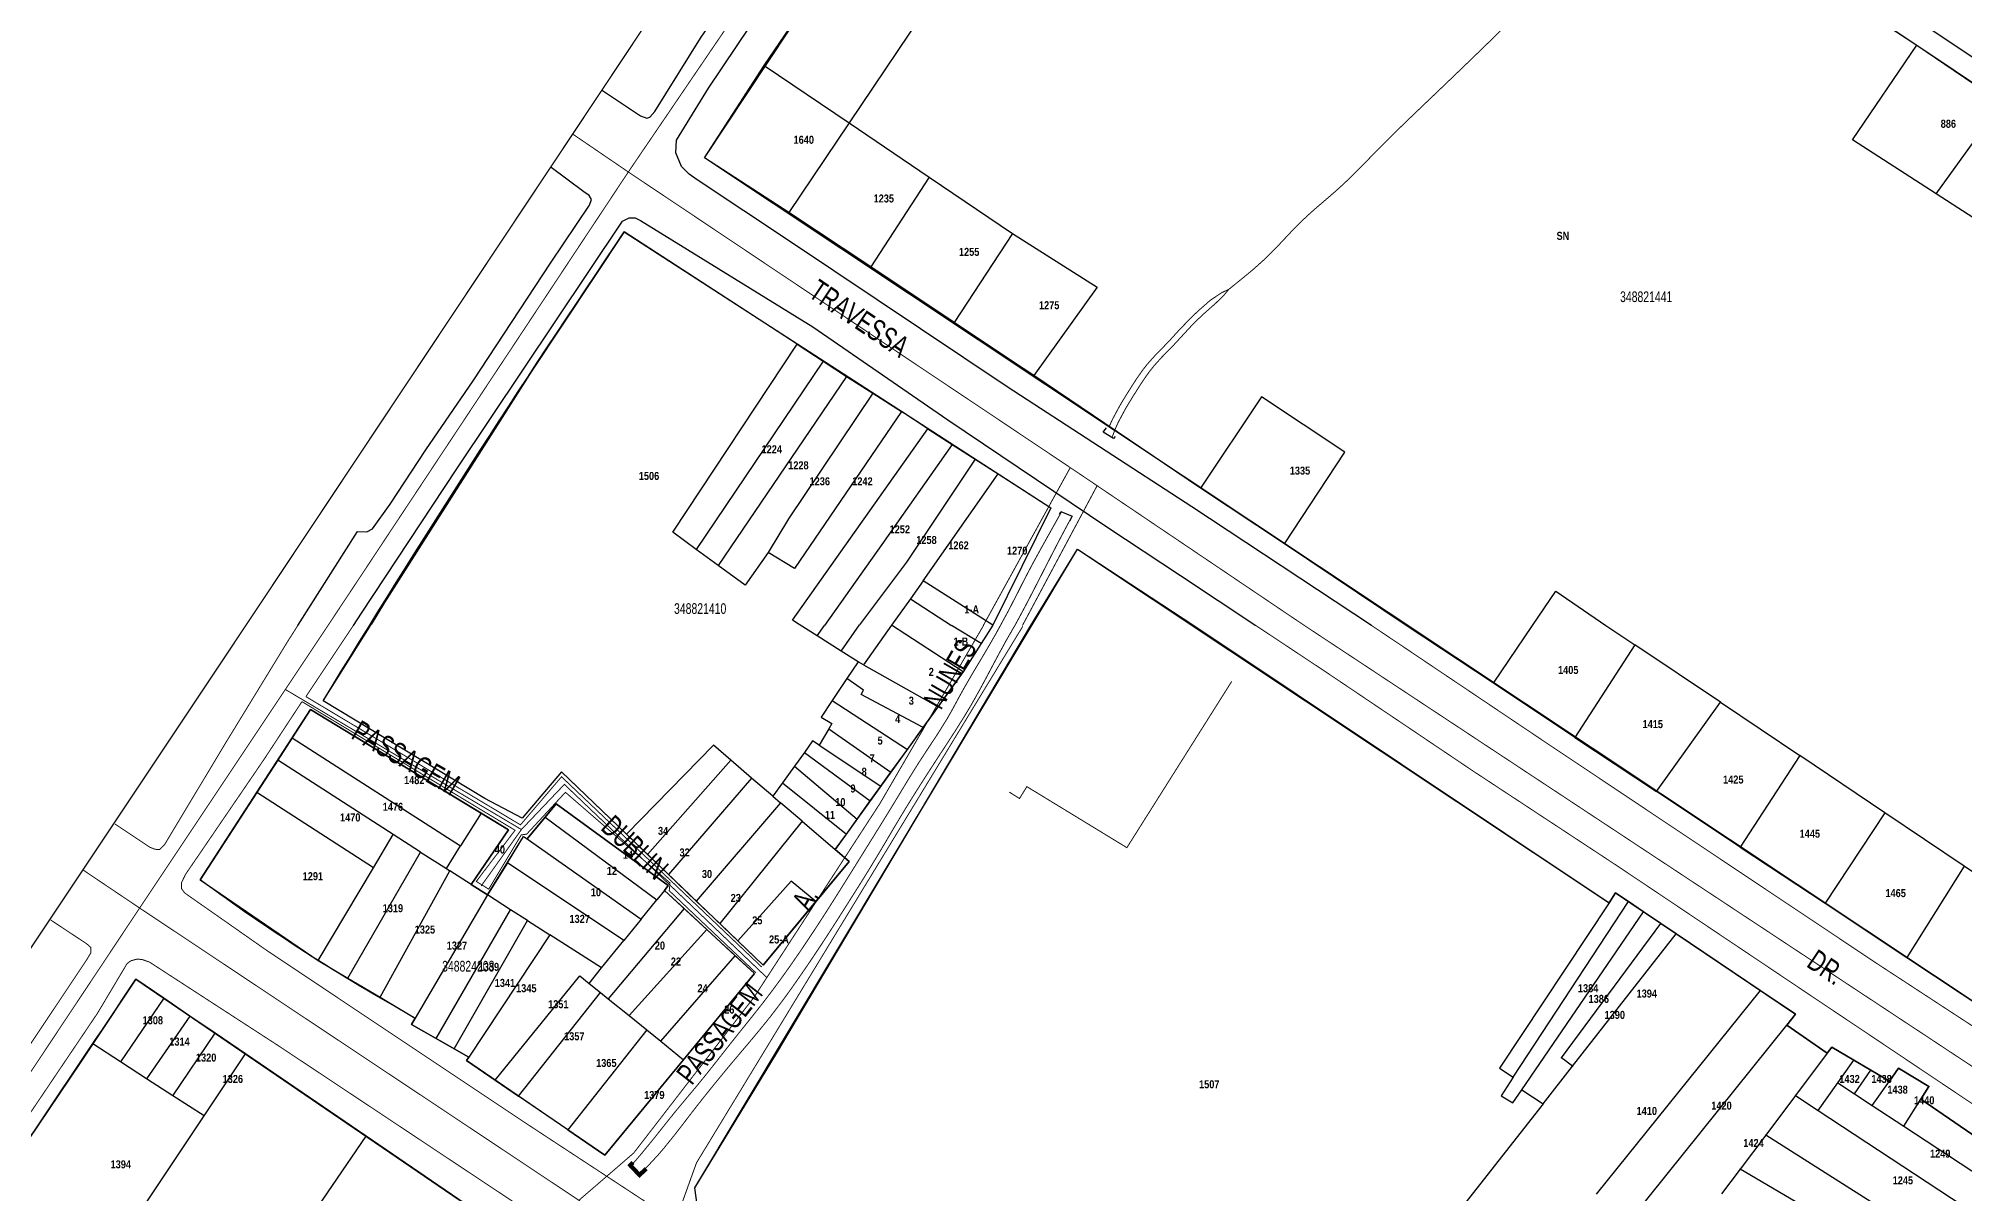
# Model space of a CAD drawing. Extents: x 203136 to 205923, y 4839890 to 4842982.
# Drawn here: x 204007.9 to 204368.9, y 4842094.7 to 4842311.2 of the extents above; entities that cross this region are included whole.
import ezdxf
from ezdxf.enums import TextEntityAlignment as Align

# ---------------------------------------------------------------- set-up
doc = ezdxf.new("R2010")
doc.units = 0
doc.header["$LTSCALE"] = 1.5
doc.header["$MEASUREMENT"] = 0
doc.linetypes.add('TRACO_25', pattern=[8, 3, -1, 1, -1, 1, -1])
for name, color, linetype in [('CD_MALHA_LOTES', 40, 'CONTINUOUS'), ('CD_TXT_QUADRA', 7, 'CONTINUOUS'), ('HD-CANAIS', 7, 'CONTINUOUS'), ('HD-CURSO-PERENE', 170, 'CONTINUOUS'), ('LM-LIM-SETOR-FISCAL', 7, 'CONTINUOUS'), ('RU-QUADRAS', 210, 'CONTINUOUS'), ('SV-EIXO-RUA-N-PAV', 6, 'CONTINUOUS'), ('SV-EIXO-RUA-PAV', 20, 'CONTINUOUS'), ('SV-PONTE-BUEIRO', 249, 'CONTINUOUS'), ('SV-RUA-PAVIM-S-GUIA-C-GUIA', 7, 'CONTINUOUS'), ('SV-TXT-RUA-N-PAV-S-GUIA-C-GUIA', 7, 'CONTINUOUS'), ('SV-TXT-RUA-PAV-S-GUIA-C-GUIA', 7, 'CONTINUOUS'), ('Th_NmrPort', 1, 'CONTINUOUS')]:
    doc.layers.add(name, color=color, linetype=linetype)
doc.styles.add('ARIAL', font='ARIAL.TTF')
doc.styles.get("Standard").update_dxf_attribs({"font": 'swisscbo.ttf'})
doc.linetypes.add('Limite', pattern='A,20,-3,[130,ltypeshp.shx,S=6.35,R=0,X=0,Y=0],-3,20', length=46)

msp = doc.modelspace()

# ---------------------------------------------------------------- linework, layer by layer
at = {"layer": 'CD_MALHA_LOTES', "linetype": 'Continuous'}
for p, q in [((204289.89, 4842356.12), (204359.91, 4842309.92)), ((204143.93, 4842306.09), (204161.05, 4842331.47)), ((204176.99, 4842320.93), (204159.81, 4842295.35)), ((204347.88, 4842292.18), (204359.91, 4842309.92)), ((204359.91, 4842309.92), (204375.89, 4842299.11)), ((204132.71, 4842288.8), (204143.93, 4842306.09)), ((204143.93, 4842306.09), (204159.81, 4842295.35)), ((204363.56, 4842282.06), (204375.89, 4842299.11)), ((204159.81, 4842295.35), (204148.56, 4842278.6)), ((204159.81, 4842295.35), (204174.81, 4842285.2)), ((204363.56, 4842282.06), (204347.88, 4842292.18)), ((204148.56, 4842278.6), (204132.71, 4842288.8)), ((204174.81, 4842285.2), (204163.88, 4842268.39)), ((204174.81, 4842285.2), (204190.45, 4842274.62)), ((204379.42, 4842271.82), (204363.56, 4842282.06)), ((204163.88, 4842268.39), (204148.56, 4842278.6)), ((204117.67, 4842274.92), (204100.35, 4842248.88)), ((204150.07, 4842253.89), (204117.67, 4842274.92)), ((204190.45, 4842274.62), (204179.53, 4842257.96)), ((204190.45, 4842274.62), (204206.32, 4842264.56)), ((204179.53, 4842257.96), (204163.88, 4842268.39)), ((204206.32, 4842264.56), (204194.45, 4842248)), ((204192.44, 4842249.35), (204179.53, 4842257.96)), ((204126.77, 4842218.64), (204150.07, 4842253.89)), ((204150.07, 4842253.89), (204154.94, 4842250.71)), ((204100.35, 4842248.88), (204072.74, 4842205.46)), ((204154.94, 4842250.71), (204131.19, 4842215.42)), ((204154.94, 4842250.71), (204159.37, 4842247.86)), ((204194.45, 4842248), (204192.44, 4842249.35)), ((204225.7, 4842226.94), (204194.45, 4842248)), ((204159.37, 4842247.86), (204135.28, 4842212.44)), ((204164.28, 4842244.7), (204148.49, 4842221.18)), ((204159.37, 4842247.86), (204164.28, 4842244.7)), ((204164.28, 4842244.7), (204169.62, 4842241.26)), ((204169.62, 4842241.26), (204149.62, 4842211.83)), ((204174.59, 4842238.06), (204169.62, 4842241.26)), ((204237.11, 4842244.02), (204225.7, 4842226.94)), ((204252.73, 4842233.63), (204237.11, 4842244.02)), ((204158.26, 4842214.98), (204174.59, 4842238.06)), ((204174.59, 4842238.06), (204179.17, 4842235.12)), ((204179.17, 4842235.12), (204165.94, 4842216.38)), ((204179.17, 4842235.12), (204183.48, 4842232.35)), ((204241.44, 4842216.5), (204252.73, 4842233.63)), ((204183.48, 4842232.35), (204170.6, 4842213.03)), ((204183.48, 4842232.35), (204187.76, 4842229.59)), ((204173.7, 4842209.55), (204187.76, 4842229.59)), ((204187.76, 4842229.59), (204197.63, 4842223.23)), ((204241.44, 4842216.5), (204225.7, 4842226.94)), ((204197.63, 4842223.23), (204186.77, 4842201.26)), ((204148.49, 4842221.18), (204144.64, 4842214.85)), ((204131.19, 4842215.42), (204126.77, 4842218.64)), ((204135.28, 4842212.44), (204131.19, 4842215.42)), ((204165.94, 4842216.38), (204155.24, 4842201.17)), ((204193.9, 4842201.18), (204202.61, 4842215.45)), ((204202.61, 4842215.45), (204224.43, 4842201.18)), ((204264.24, 4842201.18), (204241.44, 4842216.5)), ((204140.32, 4842208.76), (204135.28, 4842212.44)), ((204144.64, 4842214.85), (204140.32, 4842208.76)), ((204149.62, 4842211.83), (204144.64, 4842214.85)), ((204149.19, 4842202.2), (204158.26, 4842214.98)), ((204170.6, 4842213.03), (204161.8, 4842201.29)), ((204173.7, 4842209.55), (204171.36, 4842206.2)), ((204186.77, 4842201.26), (204173.7, 4842209.55)), ((204072.74, 4842205.46), (204070.231955, 4842201.347191)), ((204171.36, 4842206.2), (204167.77, 4842201.21)), ((204171.36, 4842206.2), (204179.05, 4842201.17)), ((204287.91, 4842201.18), (204292.27, 4842207.58)), ((204292.27, 4842207.58), (204301.68, 4842201.18)), ((204150.5, 4842201.35), (204149.19, 4842202.2)), ((204153.84, 4842199.26), (204150.5, 4842201.35)), ((204153.84, 4842199.26), (204155.24, 4842201.17)), ((204158.32, 4842196.38), (204161.8, 4842201.29)), ((204167.77, 4842201.21), (204162.52, 4842193.79)), ((204181.19, 4842192.46), (204167.77, 4842201.21)), ((204184.6, 4842197.83), (204179.05, 4842201.17)), ((204186.77, 4842201.26), (204184.6, 4842197.83)), ((204224.43, 4842201.18), (204302.25, 4842149.23)), ((204280.58, 4842190.34), (204264.24, 4842201.18)), ((204280.58, 4842190.34), (204287.91, 4842201.18)), ((204301.68, 4842201.18), (204307.08, 4842197.55)), ((204158.32, 4842196.38), (204153.84, 4842199.26)), ((204184.6, 4842197.83), (204181.19, 4842192.46)), ((204307.08, 4842197.55), (204295.84, 4842180.18)), ((204323.13, 4842186.8), (204307.08, 4842197.55)), ((204161.53, 4842194.34), (204159.43, 4842191.22)), ((204162.52, 4842193.79), (204161.53, 4842194.34)), ((204162.52, 4842193.79), (204176.53, 4842185.93)), ((204159.43, 4842191.22), (204156.68, 4842187.13)), ((204162.54, 4842189.08), (204159.43, 4842191.22)), ((204176.53, 4842185.93), (204181.19, 4842192.46)), ((204295.84, 4842180.18), (204280.58, 4842190.34)), ((204156.68, 4842187.13), (204154.57, 4842184)), ((204156.68, 4842187.13), (204170.76, 4842177.95)), ((204162.12, 4842188.23), (204162.54, 4842189.08)), ((204173.72, 4842182.04), (204162.12, 4842188.23)), ((204311.15, 4842170.06), (204323.13, 4842186.8)), ((204323.13, 4842186.8), (204338.01, 4842176.8)), ((204058.91, 4842185.42), (204055.47, 4842180.13)), ((204090.84, 4842166.02), (204058.91, 4842185.42)), ((204154.57, 4842184), (204156.61, 4842182.8)), ((204173.72, 4842182.04), (204176.53, 4842185.93)), ((204055.47, 4842180.13), (204052.74, 4842175.92)), ((204055.47, 4842180.13), (204087.02, 4842159.88)), ((204153, 4842179.55), (204151.45, 4842177.4)), ((204154.19, 4842178.77), (204153, 4842179.55)), ((204156, 4842181.78), (204154.19, 4842178.77)), ((204156.61, 4842182.8), (204156, 4842181.78)), ((204156, 4842181.78), (204167.67, 4842173.67)), ((204170.76, 4842177.95), (204173.72, 4842182.04)), ((204295.84, 4842180.18), (204311.15, 4842170.06)), ((204052.74, 4842175.92), (204048.81, 4842169.87)), ((204074.4, 4842161.98), (204052.74, 4842175.92)), ((204134.4, 4842178.72), (204118.1, 4842162.05)), ((204137.65, 4842175.94), (204122.07, 4842158.25)), ((204137.65, 4842175.94), (204134.4, 4842178.72)), ((204151.45, 4842177.4), (204149.58, 4842174.8)), ((204151.45, 4842177.4), (204163.8, 4842168.32)), ((204154.19, 4842178.77), (204165.8, 4842171.09)), ((204167.67, 4842173.67), (204170.76, 4842177.95)), ((204338.01, 4842176.8), (204326.82, 4842159.66)), ((204353.96, 4842166.07), (204338.01, 4842176.8)), ((204141.55, 4842172.59), (204125.97, 4842154.52)), ((204145.53, 4842169.17), (204141.55, 4842172.59)), ((204149.58, 4842174.8), (204147.33, 4842171.68)), ((204149.58, 4842174.8), (204161.31, 4842164.87)), ((204165.8, 4842171.09), (204167.67, 4842173.67)), ((204048.81, 4842169.87), (204038.2, 4842153.51)), ((204070.67, 4842155.74), (204048.81, 4842169.87)), ((204147.33, 4842171.68), (204145.53, 4842169.17)), ((204145.53, 4842169.17), (204147, 4842167.93)), ((204147.33, 4842171.68), (204159.31, 4842162.1)), ((204163.8, 4842168.32), (204165.8, 4842171.09)), ((204326.82, 4842159.66), (204311.15, 4842170.06)), ((204090.84, 4842166.02), (204087.02, 4842159.88)), ((204096.02, 4842162.87), (204090.84, 4842166.02)), ((204102.87, 4842165.27), (204099.49, 4842161.17)), ((204104.91, 4842167.73), (204102.87, 4842165.27)), ((204102.87, 4842165.27), (204123.79, 4842149.78)), ((204125.93, 4842152.42), (204104.91, 4842167.73)), ((204147, 4842167.93), (204131.19, 4842149.52)), ((204151.03, 4842164.48), (204147, 4842167.93)), ((204159.31, 4842162.1), (204161.31, 4842164.87)), ((204161.31, 4842164.87), (204163.8, 4842168.32)), ((204353.96, 4842166.07), (204342.73, 4842149.11)), ((204368.8, 4842156.1), (204353.96, 4842166.07)), ((204070.67, 4842155.74), (204074.4, 4842161.98)), ((204079.53, 4842158.69), (204074.4, 4842161.98)), ((204089.01, 4842152.64), (204096.02, 4842162.87)), ((204095.78, 4842156.71), (204098.82, 4842161.63)), ((204098.82, 4842161.63), (204099.49, 4842161.17)), ((204118.1, 4842162.05), (204122.07, 4842158.25)), ((204151.03, 4842164.48), (204135.6, 4842145.3)), ((204151.03, 4842164.48), (204157.2, 4842159.2)), ((204157.2, 4842159.2), (204159.31, 4842162.1)), ((204065.88, 4842135.1), (204079.53, 4842158.69)), ((204079.53, 4842158.69), (204084.36, 4842155.61)), ((204084.36, 4842155.61), (204087.02, 4842159.88)), ((204099.49, 4842161.17), (204120.87, 4842146.17)), ((204122.07, 4842158.25), (204125.97, 4842154.52)), ((204159.84, 4842156.94), (204157.2, 4842159.2)), ((204326.82, 4842159.66), (204342.73, 4842149.11)), ((204060.32, 4842138.4), (204070.67, 4842155.74)), ((204071.93, 4842131.51), (204084.97, 4842155.22)), ((204084.36, 4842155.61), (204084.97, 4842155.22)), ((204089.01, 4842152.64), (204084.97, 4842155.22)), ((204095.78, 4842156.71), (204092.07, 4842150.68)), ((204117.59, 4842142.12), (204095.78, 4842156.71)), ((204125.97, 4842154.52), (204131.19, 4842149.52)), ((204153.6, 4842149.44), (204159.84, 4842156.94)), ((204368.8, 4842156.1), (204358.06, 4842138.94)), ((204384.68, 4842145.41), (204368.8, 4842156.1)), ((204038.2, 4842153.51), (204060.32, 4842138.4)), ((204092.07, 4842150.68), (204078.52, 4842127.61)), ((204092.07, 4842150.68), (204089.01, 4842152.64)), ((204096.39, 4842147.91), (204092.07, 4842150.68)), ((204125.2, 4842151.53), (204123.79, 4842149.78)), ((204125.2, 4842151.53), (204125.93, 4842152.42)), ((204128.91, 4842148.11), (204125.2, 4842151.53)), ((204148.98, 4842153.29), (204138.99, 4842142.06)), ((204153.6, 4842149.44), (204148.98, 4842153.29)), ((204303.49, 4842151.09), (204302.25, 4842149.23)), ((204305.9, 4842149.46), (204303.49, 4842151.09)), ((204082.41, 4842123.79), (204096.39, 4842147.91)), ((204099.53, 4842145.9), (204096.39, 4842147.91)), ((204128.91, 4842148.11), (204114.68, 4842131.22)), ((204120.87, 4842146.17), (204123.79, 4842149.78)), ((204133.15, 4842144.21), (204128.91, 4842148.11)), ((204131.19, 4842149.52), (204135.6, 4842145.3)), ((204143.71, 4842137.53), (204153.6, 4842149.44)), ((204302.25, 4842149.23), (204281.752355, 4842118.218433)), ((204284.29, 4842116.53), (204305.9, 4842149.46)), ((204285.9, 4842114.15), (204308.74, 4842147.54)), ((204308.74, 4842147.54), (204305.9, 4842149.46)), ((204311.98, 4842145.35), (204308.74, 4842147.54)), ((204342.73, 4842149.11), (204358.06, 4842138.94)), ((204085.79, 4842121.84), (204099.53, 4842145.9)), ((204103.75, 4842143.2), (204088.56, 4842120.25)), ((204099.53, 4842145.9), (204103.75, 4842143.2)), ((204113.45, 4842136.99), (204103.75, 4842143.2)), ((204120.87, 4842146.17), (204117.59, 4842142.12)), ((204133.15, 4842144.21), (204118.58, 4842128.08)), ((204138.47, 4842139.3), (204133.15, 4842144.21)), ((204135.6, 4842145.3), (204138.99, 4842142.06)), ((204293.33, 4842120.17), (204311.98, 4842145.35)), ((204295.4, 4842118.59), (204314.85, 4842143.41)), ((204314.85, 4842143.41), (204311.98, 4842145.35)), ((204330.6, 4842132.77), (204314.85, 4842143.41)), ((204113.45, 4842136.99), (204117.59, 4842142.12)), ((204138.99, 4842142.06), (204143.71, 4842137.53)), ((204060.32, 4842138.4), (204065.88, 4842135.1)), ((204111.11, 4842134.1), (204113.45, 4842136.99)), ((204124.56, 4842123.25), (204138.47, 4842139.3)), ((204142.12, 4842135.94), (204138.47, 4842139.3)), ((204358.06, 4842138.94), (204373.62, 4842128.68)), ((204026.16, 4842134.89), (204018.06, 4842122.75)), ((204031.42, 4842131.31), (204026.16, 4842134.89)), ((204065.88, 4842135.1), (204071.93, 4842131.51)), ((204093.5, 4842115.98), (204109.35, 4842135.53)), ((204097.85, 4842113), (204113.22, 4842132.4)), ((204109.35, 4842135.53), (204111.11, 4842134.1)), ((204111.11, 4842134.1), (204113.22, 4842132.4)), ((204113.22, 4842132.4), (204114.68, 4842131.22)), ((204128.82, 4842119.81), (204142.12, 4842135.94)), ((204330.6, 4842132.77), (204299.83, 4842094.59)), ((204337.19, 4842128.32), (204330.6, 4842132.77)), ((204031.42, 4842131.31), (204023.29, 4842119.38)), ((204036.29, 4842127.99), (204031.42, 4842131.31)), ((204071.93, 4842131.51), (204078.52, 4842127.61)), ((204114.68, 4842131.22), (204118.58, 4842128.08)), ((204036.29, 4842127.99), (204028.13, 4842116.25)), ((204041.01, 4842124.77), (204036.29, 4842127.99)), ((204078.52, 4842127.61), (204077.83, 4842126.43)), ((204077.83, 4842126.43), (204082.41, 4842123.79)), ((204121.9, 4842125.39), (204107.13, 4842106.66)), ((204118.58, 4842128.08), (204121.9, 4842125.39)), ((204121.9, 4842125.39), (204124.56, 4842123.25)), ((204306.53, 4842090.11), (204335.55, 4842126.27)), ((204335.55, 4842126.27), (204337.19, 4842128.32)), ((204343.13, 4842121.03), (204335.55, 4842126.27)), ((204018.06, 4842122.75), (204015.58, 4842119.03)), ((204023.29, 4842119.38), (204018.06, 4842122.75)), ((204033.09, 4842113.06), (204041.01, 4842124.77)), ((204046.71, 4842120.88), (204041.01, 4842124.77)), ((204082.41, 4842123.79), (204085.79, 4842121.84)), ((204085.79, 4842121.84), (204088.56, 4842120.25)), ((204124.56, 4842123.25), (204128.82, 4842119.81)), ((204343.98, 4842122.16), (204343.13, 4842121.03)), ((204348.11, 4842119.73), (204343.98, 4842122.16)), ((204015.58, 4842119.03), (203997.8, 4842092.71)), ((204028.13, 4842116.25), (204023.29, 4842119.38)), ((204038.97, 4842109.27), (204046.71, 4842120.88)), ((204069.29, 4842105.49), (204046.71, 4842120.88)), ((204088.56, 4842120.25), (204088.15, 4842119.63)), ((204088.15, 4842119.63), (204093.5, 4842115.98)), ((204114.06, 4842101.92), (204128.82, 4842119.81)), ((204281.752355, 4842118.218433), (204284.29, 4842116.53)), ((204289.88, 4842111.55), (204295.4, 4842118.59)), ((204295.4, 4842118.59), (204293.33, 4842120.17)), ((204343.13, 4842121.03), (204337.17, 4842113.1)), ((204345.12, 4842115.47), (204348.11, 4842119.73)), ((204351.31, 4842117.85), (204348.11, 4842119.73)), ((204356.49, 4842118.22), (204354.8, 4842115.81)), ((204362.21, 4842114.79), (204356.49, 4842118.22)), ((204033.09, 4842113.06), (204028.13, 4842116.25)), ((204093.5, 4842115.98), (204097.85, 4842113)), ((204284.29, 4842116.53), (204282.01, 4842113.04)), ((204341.48, 4842110.27), (204345.12, 4842115.47)), ((204345.12, 4842115.47), (204348.24, 4842113.41)), ((204348.24, 4842113.41), (204351.31, 4842117.85)), ((204354.8, 4842115.81), (204351.31, 4842117.85)), ((204351.59, 4842111.21), (204354.8, 4842115.81)), ((204360.71, 4842112.42), (204362.21, 4842114.79)), ((204038.97, 4842109.27), (204033.09, 4842113.06)), ((204107.13, 4842106.66), (204097.85, 4842113)), ((204289.88, 4842111.55), (204272.47, 4842089.33)), ((204282.01, 4842113.04), (204284.23, 4842111.72)), ((204284.23, 4842111.72), (204285.9, 4842114.15)), ((204285.9, 4842114.15), (204289.88, 4842111.55)), ((204337.17, 4842113.1), (204331.61, 4842105.69)), ((204337.17, 4842113.1), (204341.48, 4842110.27)), ((204348.24, 4842113.41), (204351.59, 4842111.21)), ((204351.59, 4842111.21), (204357.49, 4842107.33)), ((204357.49, 4842107.33), (204360.71, 4842112.42)), ((204378.78, 4842099.96), (204360.71, 4842112.42)), ((204018.85, 4842079.13), (204038.97, 4842109.27)), ((204341.48, 4842110.27), (204373.19, 4842089.39)), ((204357.49, 4842107.33), (204376.6, 4842094.78)), ((204041.43, 4842064.57), (204069.29, 4842105.49)), ((204098.76, 4842085.39), (204069.29, 4842105.49)), ((204107.13, 4842106.66), (204114.06, 4842101.92)), ((204331.61, 4842105.69), (204326.81, 4842099.29)), ((204368.64, 4842082.19), (204331.61, 4842105.69)), ((204326.81, 4842099.29), (204323.36, 4842094.69)), ((204362.4, 4842078.45), (204326.81, 4842099.29))]:
    msp.add_line(p, q, dxfattribs=at)
for points in [[(204118.1, 4842162.05), (204105.92, 4842173.72), (204098.54, 4842165.08), (204091.56, 4842168.75), (204061.24, 4842187.03), (204070.231955, 4842201.347191)], [(204227.24, 4842027.03), (204223.18, 4842029.79), (204161.34, 4842070), (204131.58, 4842090.77), (204130.92, 4842095.8), (204146.24, 4842120.95), (204193.9, 4842201.18)], [(204161.53, 4842194.34), (204158.32, 4842196.38)], [(204141.55, 4842172.59), (204137.65, 4842175.94)]]:
    msp.add_lwpolyline(points, dxfattribs=at)
for p in [(204323.13, 4842186.8), (204338.01, 4842176.8), (204353.96, 4842166.07), (204353.96, 4842166.07), (204368.8, 4842156.1), (204368.8, 4842156.1), (204305.9, 4842149.46), (204305.9, 4842149.46), (204308.74, 4842147.54), (204311.98, 4842145.35), (204311.98, 4842145.35), (204314.85, 4842143.41), (204330.6, 4842132.77), (204330.6, 4842132.77), (204335.55, 4842126.27), (204293.33, 4842120.17), (204293.33, 4842120.17), (204295.4, 4842118.59), (204348.11, 4842119.73), (204348.11, 4842119.73), (204284.29, 4842116.53), (204345.12, 4842115.47), (204351.31, 4842117.85), (204351.31, 4842117.85), (204354.8, 4842115.81), (204362.21, 4842114.79), (204285.9, 4842114.15), (204337.17, 4842113.1), (204337.17, 4842113.1), (204348.24, 4842113.41), (204351.59, 4842111.21), (204351.59, 4842111.21), (204360.71, 4842112.42), (204341.48, 4842110.27), (204357.49, 4842107.33), (204357.49, 4842107.33), (204357.49, 4842107.33), (204331.61, 4842105.69), (204331.61, 4842105.69), (204326.81, 4842099.29), (204326.81, 4842099.29)]:
    msp.add_point(p, dxfattribs=at)
at = {"layer": 'HD-CANAIS', "const_width": 0.18}
for points in [[(204231.003304, 4842264.178968), (204229.630295, 4842263.530531), (204227.46, 4842262.07), (204225.20928, 4842260.087078), (204223.881387, 4842258.805568), (204221.83, 4842256.7), (204219.810588, 4842254.481246), (204218.278835, 4842252.899998), (204217.22574, 4842251.831672), (204215.790014, 4842250.232089), (204214.86005, 4842249.053881), (204213.672124, 4842247.352932), (204212.860361, 4842246.091136), (204211.750382, 4842244.32991), (204210.59, 4842242.42), (204209.175206, 4842239.779866), (204208.564902, 4842238.407332)], [(204231.003304, 4842264.178968), (204230.032588, 4842263.027118), (204228.6, 4842261.62), (204226.354486, 4842259.630675), (204225.011292, 4842258.367986), (204223.956376, 4842257.300973), (204221.9622, 4842255.138361), (204220.47, 4842253.52), (204218.365546, 4842251.381907), (204216.930181, 4842249.781901), (204216.000114, 4842248.603816), (204214.811996, 4842246.903029), (204214.000272, 4842245.641193), (204212.890734, 4842243.879709), (204211.73, 4842241.97), (204210.309376, 4842239.333039), (204209.69226, 4842237.964182), (204209.157641, 4842236.550756)], [(204188.19, 4842201.18), (204189.607945, 4842203.782221), (204190.984306, 4842206.447808), (204191.662851, 4842207.785771), (204192.341726, 4842209.123577), (204193.025995, 4842210.458523), (204194.193302, 4842212.674821), (204195.631274, 4842215.307726), (204196.360848, 4842216.618499), (204197.824351, 4842219.22813), (204198.557283, 4842220.536947), (204199.629012, 4842222.469063)], [(204201.39, 4842221.22), (204200.674451, 4842219.901573), (204199.967923, 4842218.578374), (204199.268998, 4842217.251158), (204198.576254, 4842215.920675), (204197.862171, 4842214.536924), (204197.177629, 4842213.202116), (204196.494955, 4842211.866328), (204195.812728, 4842210.530314), (204195.129529, 4842209.194827), (204194.443936, 4842207.860618), (204193.059893, 4842205.199046), (204191.67, 4842202.59), (204190.9, 4842201.18)], [(204119.06, 4842100.06), (204120.053344, 4842101.185158), (204121.026002, 4842102.327249), (204122.926273, 4842104.648314), (204123.975451, 4842105.962567), (204124.907748, 4842107.137731), (204125.841144, 4842108.312014), (204127.47, 4842110.33), (204129.390284, 4842112.634921), (204130.35619, 4842113.782657), (204131.318846, 4842114.933025), (204133.18232, 4842117.216905), (204135.041806, 4842119.57118), (204135.966952, 4842120.752056), (204137.389453, 4842122.557374), (204139.258848, 4842124.90369), (204141.029696, 4842127.109259), (204141.96762, 4842128.27993), (204143.78, 4842130.58), (204145.593671, 4842132.969696), (204146.484187, 4842134.176885), (204147.964556, 4842136.228784), (204148.830419, 4842137.453741), (204149.688014, 4842138.684502), (204150.537765, 4842139.920698), (204151.380099, 4842141.16196), (204152.880059, 4842143.40946), (204153.703968, 4842144.662964), (204154.522232, 4842145.920151), (204155.335351, 4842147.180662), (204156.824957, 4842149.515702), (204158.424574, 4842152.05361), (204160.014378, 4842154.597726), (204160.807069, 4842155.871188), (204161.59907, 4842157.145094), (204162.390967, 4842158.419074), (204163.762854, 4842160.623392), (204164.555692, 4842161.896788), (204165.34758, 4842163.170755), (204166.13759, 4842164.445863), (204167.708249, 4842167.001771), (204168.807255, 4842168.812872), (204170.358854, 4842171.380406), (204171.927, 4842173.937915), (204172.724939, 4842175.208256), (204174.202384, 4842177.485486), (204175.032194, 4842178.736386), (204175.861045, 4842179.98771), (204176.680556, 4842181.244471), (204178.258023, 4842183.794348), (204179.232823, 4842185.518127), (204179.946932, 4842186.837487), (204180.660793, 4842188.157233), (204181.481798, 4842189.629474), (204182.989119, 4842192.223255), (204183.755752, 4842193.512683), (204184.525106, 4842194.800547), (204185.972342, 4842197.241909), (204187.46218, 4842199.845804), (204188.180784, 4842201.162909)], [(204190.898726, 4842201.177695), (204189.395346, 4842198.582454), (204187.95388, 4842195.951128), (204187.246949, 4842194.627438), (204186.544197, 4842193.301331), (204185.77751, 4842191.853768), (204185.071322, 4842190.529724), (204184.35767, 4842189.21007), (204182.892905, 4842186.592736), (204181.721005, 4842184.612791), (204180.134977, 4842182.066628), (204179.325092, 4842180.803546), (204178.508725, 4842179.544377), (204177.080438, 4842177.352961), (204176.261565, 4842176.095635), (204175.444322, 4842174.837421), (204174.629651, 4842173.577717), (204173.818494, 4842172.315921), (204172.210489, 4842169.783646), (204170.627842, 4842167.235782), (204169.494093, 4842165.36651), (204167.959418, 4842162.788848), (204167.19624, 4842161.497398), (204166.432893, 4842160.206019), (204165.667172, 4842158.916071), (204164.896871, 4842157.628916), (204163.607893, 4842155.510078), (204162.024673, 4842152.961895), (204161.226396, 4842151.691896), (204160.425565, 4842150.423469), (204159.127629, 4842148.372536), (204158.323957, 4842147.105923), (204157.517939, 4842145.840847), (204155.8947, 4842143.318047), (204154.788702, 4842141.624951), (204153.12824, 4842139.126551), (204152.288897, 4842137.883302), (204151.44336, 4842136.644089), (204149.943114, 4842134.478227), (204149.078252, 4842133.252007), (204148.203792, 4842132.032763), (204147.318108, 4842130.821921), (204145.506578, 4842128.431148), (204144.490047, 4842127.143579), (204142.592584, 4842124.820368), (204141.630667, 4842123.669174), (204140.663686, 4842122.521986), (204139.694437, 4842121.376601), (204138.725717, 4842120.230818), (204137.465781, 4842118.730689), (204136.506144, 4842117.577739), (204134.602237, 4842115.259468), (204132.721508, 4842112.922268), (204131.790845, 4842111.745659), (204130.867189, 4842110.563223), (204129.724758, 4842109.080547), (204128.812093, 4842107.889012), (204127.897073, 4842106.699592), (204126.974763, 4842105.516486), (204125.088544, 4842103.186009), (204124.075238, 4842102.00187), (204122.039124, 4842099.799636), (204120.967907, 4842098.743927)], [(204188.188713, 4842201.177741), (204188.19, 4842201.18)], [(204190.9, 4842201.18), (204190.898726, 4842201.177695)]]:
    msp.add_lwpolyline(points, dxfattribs=at)
at = {"layer": 'HD-CURSO-PERENE', "const_width": 0.18}
msp.add_lwpolyline([(204282.030658, 4842312.736359), (204279.886032, 4842310.638872), (204278.544131, 4842309.334892), (204276.388375, 4842307.248686), (204275.308701, 4842306.207385), (204274.227974, 4842305.16715), (204273.146299, 4842304.12788), (204272.063785, 4842303.089472), (204270.980539, 4842302.051826), (204269.896667, 4842301.01484), (204268.812277, 4842299.978412), (204267.195177, 4842298.434066), (204265.028249, 4842296.359442), (204262.87127, 4842294.274515), (204261.798883, 4842293.225702), (204260.731829, 4842292.171331), (204259.671057, 4842291.110408), (204257.85133, 4842289.256451), (204256.805451, 4842288.180038), (204255.757229, 4842287.106172), (204254.701531, 4842286.040264), (204252.547176, 4842283.953959), (204250.992895, 4842282.54908), (204249.859684, 4842281.565235), (204248.719173, 4842280.5892), (204247.580168, 4842279.611716), (204246.451476, 4842278.623519), (204244.63, 4842276.94), (204242.529051, 4842274.799837), (204241.501893, 4842273.70527), (204240.47576, 4842272.609558), (204239.439766, 4842271.524089), (204237.98, 4842270.07), (204235.751831, 4842268.062677), (204234.602859, 4842267.096729), (204232.622874, 4842265.485963), (204231.003304, 4842264.178968)], dxfattribs=at)
at = {"layer": 'LM-LIM-SETOR-FISCAL', "linetype": 'Limite', "ltscale": 0.1, "flags": 128}
msp.add_lwpolyline([(203469.377234, 4841362.89061, 0.25, 0.25, 0), (203519.491753, 4841421.251163, 0.25, 0.25, 0), (203539.040039, 4841445.453803, 0.25, 0.25, 0), (203552.611299, 4841461.387824, 0.25, 0.25, 0), (203566.238133, 4841484.68956, 0.25, 0.25, 0), (203609.99, 4841529.19, 0.25, 0.25, 0), (203632, 4841555.03, 0.25, 0.25, 0), (203660.44, 4841587.64, 0.25, 0.25, 0), (203674.06, 4841602.04, 0.25, 0.25, 0), (203710.04, 4841645.13, 0.25, 0.25, 0), (203742.06, 4841682.63, 0.25, 0.25, 0), (203749.59, 4841692.3, 0.25, 0.25, 0), (203765.8, 4841714.59, 0.25, 0.25, 0), (203770.437717, 4841723.305383, 0.25, 0.25, 0), (203714.413653, 4841762.64358, 0.25, 0.25, 0), (203723.585168, 4841777.541949, 0.25, 0.25, 0), (203744.064325, 4841808.260684, 0.25, 0.25, 0), (203754.769339, 4841823.620052, 0.25, 0.25, 0), (203763.612611, 4841832.928759, 0.25, 0.25, 0), (203773.572638, 4841842.432366, 0.25, 0.25, 0), (203784.091768, 4841852.942481, 0.25, 0.25, 0), (203799.86552, 4841866.904972, 0.25, 0.25, 0), (203809.371409, 4841877.624378, 0.25, 0.25, 0), (203820.293068, 4841888.950542, 0.25, 0.25, 0), (203834.046268, 4841882.073942, 0.25, 0.25, 0), (204046.7661, 4842201.182221, 0.25, 0.25, 0), (204178.512752, 4842399.235913, 0.25, 0.25, 0), (204339.269682, 4842642.311478, 0.25, 0.25, 0), (204394.703106, 4842727.956118, 0.25, 0.25, 0), (204455.679872, 4842818.312599, 0.25, 0.25, 0), (204552.409898, 4842958.280115, 0.18, 0.18, 0), (204552.411197, 4842958.281995, 0.25, 0.25, 0), (204552.409898, 4842958.280115, 0.25, 0.25, 0), (204552.41, 4842958.28, 0.25, 0.25, 0), (204636.88, 4842865.48, 0.25, 0.25, 0), (204802.20702, 4842671.508044, 0.25, 0.25, 0), (204837.727029, 4842630.149129, 0.25, 0.25, 0), (205008.271732, 4842430.409897, 0.25, 0.25, 0), (205138.673959, 4842279.328213, 0.25, 0.25, 0), (205174.437256, 4842238.699161, 0.25, 0.25, 0), (205203.631784, 4842204.152303, 0.25, 0.25, 0), (205240.124945, 4842163.766539, 0.25, 0.25, 0), (205267.85, 4842136.34, 0.25, 0.25, 0), (205295.915353, 4842071.881893, 0.25, 0.25, 0), (205307.647026, 4842046.742594, 0.25, 0.25, 0), (205351.13, 4841954.04, 0.25, 0.25, 0), (205379.26, 4841896.27, 0.25, 0.25, 0), (205405.061808, 4841844.580735, 0.25, 0.25, 0), (205438.77, 4841777.24, 0.25, 0.25, 0), (205460.65, 4841701.79, 0.25, 0.25, 0), (205500.37, 4841613.55, 0.25, 0.25, 0), (205574.15, 4841463.73, 0.25, 0.25, 0), (205576.19, 4841458.65, 0.25, 0.25, 0), (205586.52, 4841433.19, 0.25, 0.25, 0), (205615.29, 4841364.14, 0.25, 0.25, 0), (205647.73668, 4841231.470751, 0.25, 0.25, 0), (205655.460047, 4841210.753747, 0.25, 0.25, 0), (205675.209194, 4841159.41187, 0.25, 0.25, 0), (205690.04619, 4841124.071091, 0.25, 0.25, 0), (205704.679922, 4841088.324092, 0.25, 0.25, 0), (205713.35, 4841065.22, 0.25, 0.25, 0), (205719.94, 4841049.35, 0.25, 0.25, 0), (205719.957412, 4841049.304741, 0, 0, 0), (205790.360912, 4840892.191443, 0, 0, 0)], format="xyseb", dxfattribs=at)
at = {"layer": 'RU-QUADRAS', "color": 6, "linetype": 'Continuous'}
for points in [[(204132.71, 4842288.8), (204211.79, 4842408.11), (204359.91, 4842309.92), (204468.26, 4842237.42), (204388.83, 4842118.53)], [(204130.92, 4842095.8), (204202.61, 4842215.45), (204302.25, 4842149.23), (204303.49, 4842151.09), (204337.19, 4842128.32), (204335.55, 4842126.27), (204343.13, 4842121.03), (204343.98, 4842122.16), (204354.8, 4842115.81), (204356.49, 4842118.22), (204362.21, 4842114.79), (204360.71, 4842112.42), (204378.78, 4842099.96), (204378.35, 4842097.55), (204365.22, 4842076.79), (204362.4, 4842078.45), (204297.53, 4841979.61), (204223.18, 4842029.79), (204161.34, 4842070), (204131.58, 4842090.77)]]:
    msp.add_lwpolyline(points, close=True, dxfattribs=at)
for points in [[(204061.24, 4842187.03, -0.0115409761), (204117.67, 4842274.92), (204197.63, 4842223.23), (204186.77, 4842201.26), (204181.19, 4842192.46), (204157.2, 4842159.19), (204159.84, 4842156.94), (204143.71, 4842137.53), (204105.92, 4842173.72), (204098.54, 4842165.08), (204091.56, 4842168.75)], [(204038.2, 4842153.51), (204058.91, 4842185.42), (204096.02, 4842162.87), (204089.01, 4842152.64), (204092.06, 4842150.68), (204098.82, 4842161.63), (204099.49, 4842161.17), (204104.91, 4842167.73), (204125.93, 4842152.42), (204125.21, 4842151.52), (204142.12, 4842135.94), (204114.06, 4842101.92), (204088.15, 4842119.63), (204088.56, 4842120.25), (204077.83, 4842126.43), (204078.52, 4842127.61, -0.0320796275)], [(203944.68, 4842015.02, 0.0044323061), (204026.16, 4842134.89), (204098.76, 4842085.39, -0.0167704167), (204048.58, 4842035.47), (204036.71, 4842022.1), (204024.12, 4842003.8), (204019.25, 4842007.16), (204021.77, 4842010.56), (204019.46, 4842012.04), (204012.63, 4842002.09), (204018.67, 4841998.26), (204003.42, 4841977.3), (203990.7, 4841984.37)]]:
    msp.add_lwpolyline(points, format="xyb", close=True, dxfattribs=at)
at = {"layer": 'SV-EIXO-RUA-N-PAV', "const_width": 0.18, "flags": 128}
for points in [[(204184.9803, 4842201.1777), (204201.279546, 4842230.7655)], [(204192.3178, 4842201.1776), (204206.312708, 4842227.371)], [(204192.3784, 4842201.0243), (204131.224867, 4842100.4772)], [(204185.020175, 4842201.177796), (204165.583473, 4842167.7692)], [(204185.0367, 4842201.2062), (204185.020175, 4842201.177796)], [(204054.1689, 4842189.1867), (204098.416747, 4842162.935645)], [(204144.408251, 4842135.1962), (204106.469, 4842171.3982), (204098.416747, 4842162.935645), (204090.8691, 4842152.3629)], [(204165.5834, 4842167.7692), (204144.408251, 4842135.1962), (204142.0628, 4842131.5883), (204119.464543, 4842102.3209)], [(204119.4645, 4842102.3209), (204109.19049, 4842093.4533)], [(204131.2248, 4842100.4772), (204124.9142, 4842082.9585)]]:
    msp.add_lwpolyline(points, dxfattribs=at)
at = {"layer": 'SV-EIXO-RUA-PAV', "const_width": 0.18, "flags": 128}
for points in [[(204609.2369, 4842880.8593), (204589.665022, 4842848.0934), (204572.29825, 4842819.0192), (204536.6392, 4842820.991), (204478.77062, 4842824.1499), (204458.63171, 4842811.5171), (204413.637525, 4842745.0876), (204393.08146, 4842714.0819), (204390.370988, 4842701.232887), (204388.886341, 4842692.7131), (204369.109454, 4842662.3259), (204352.32899, 4842635.9292), (204333.031461, 4842625.0353), (204307.0217, 4842584.8117), (204305.9458, 4842580.2073), (204301.187582, 4842561.52263), (204300.726676, 4842557.8723), (204243.827519, 4842473.2809), (204209.661355, 4842422.046656), (204162.855803, 4842351.4479), (204118.447504, 4842286.163007), (204062.169756, 4842201.1799)], [(204062.169756, 4842201.1799), (204054.1689, 4842189.1867), (204026.857666, 4842148.224845), (203935.476309, 4842010.69943), (203902.899, 4841962.4343), (203846.0231, 4841877.1778)], [(204245.151716, 4842201.1767), (204390.162441, 4842105.446938), (204413.297516, 4842089.90306), (204513.2362, 4842023.275), (204636.875485, 4841941.1215)]]:
    msp.add_lwpolyline(points, dxfattribs=at)
at = {"layer": 'SV-EIXO-RUA-PAV', "const_width": 0.18}
for points in [[(204108.023638, 4842293.270189), (204118.447504, 4842286.163007), (204201.279546, 4842230.7655), (204206.312708, 4842227.371), (204245.151716, 4842201.1767)], [(204636.872014, 4841741.2499), (204606.4613, 4841761.5476), (204591.148406, 4841771.795777), (204552.7787, 4841797.3783), (204525.2477, 4841815.754), (204493.4225, 4841836.9959), (204413.88231, 4841890.0854), (204321.480187, 4841951.454095), (204298.345112, 4841966.997973), (204246.4131, 4842001.8635), (204167.2777, 4842054.6827), (204133.126414, 4842077.4772), (204124.9142, 4842082.9585), (204110.888486, 4842092.131486), (204109.19049, 4842093.4533), (204026.857666, 4842148.224845), (204016.23189, 4842155.37681)]]:
    msp.add_lwpolyline(points, dxfattribs=at)
at = {"layer": 'SV-PONTE-BUEIRO'}
for points in [[(204209.718108, 4842236.616788), (204209.36546, 4842236.198531), (204207.452842, 4842237.385077), (204208.087444, 4842238.223098)], [(204199.25, 4842222.04), (204199.53, 4842222.51), (204201.61, 4842221.65), (204201.12, 4842220.72)]]:
    msp.add_lwpolyline(points, dxfattribs=at)
at = {"layer": 'SV-PONTE-BUEIRO', "const_width": 0.8}
msp.add_lwpolyline([(204119.31, 4842100.55), (204118.8, 4842100.04), (204120.54, 4842098.2), (204121.81, 4842099.37)], dxfattribs=at)
at = {"layer": 'SV-RUA-PAVIM-S-GUIA-C-GUIA'}
for points in [[(204113.580659, 4842301.425636), (204120.73, 4842296.67), (204121.89, 4842296.26), (204122.51, 4842296.43), (204123.39, 4842297.47), (204132, 4842311.26), (204149.66, 4842337.09), (204166.84, 4842362.33), (204188.79, 4842395.86), (204201.35, 4842414.76), (204201.98, 4842415.7), (204201.96, 4842416.41), (204201.54, 4842417.16), (204199.54, 4842418.45), (204193.753412, 4842422.280842)], [(204257.74, 4842201.18), (204224.09, 4842223.44), (204189.48, 4842245.93), (204148.82, 4842273.07), (204131.37, 4842284.7), (204129.85, 4842285.75), (204128.44, 4842287.19), (204127.33, 4842289.77), (204127.5, 4842292.15), (204133.45, 4842301.84), (204162.29, 4842344.78), (204180.59, 4842371.87), (204199.93, 4842401.28), (204207.7, 4842412.75), (204208.98, 4842413.6), (204210.29, 4842413.55), (204212.09, 4842412.92), (204227.31, 4842402.85), (204284.69, 4842364.83), (204314.75, 4842344.97), (204357.52, 4842316.29), (204401.33, 4842286.99)], [(204056.51, 4842201.18), (204067.68, 4842218.81), (204069.42, 4842218.7), (204070.51, 4842219.27), (204073.81, 4842223.9), (204080.49, 4842234.065), (204089.35, 4842247.02), (204103.86, 4842269.09), (204111.16, 4842279.95), (204111.56, 4842281), (204111.13, 4842281.73), (204110.11, 4842282.44), (204103.995962, 4842286.987756)], [(204066.92, 4842201.18), (204068.47, 4842203.51), (204086.335, 4842230.515), (204117.38, 4842276.95), (204118.63, 4842277.56), (204119.72, 4842277.57), (204120.76, 4842277.09), (204153.01, 4842257.16), (204178.32, 4842239.7), (204208.11, 4842219.65), (204221.93, 4842210.53), (204236.04, 4842201.18)], [(204236.04, 4842201.18), (204236.044654, 4842201.176916)], [(204257.755031, 4842201.176541), (204257.75, 4842201.18)]]:
    msp.add_lwpolyline(points, dxfattribs=at)
at = {"layer": 'SV-RUA-PAVIM-S-GUIA-C-GUIA', "linetype": 'Continuous', "const_width": 0.18, "flags": 128}
for points in [[(204022.212754, 4842163.994826), (204028.77, 4842159.62), (204029.72, 4842159.24), (204030.59, 4842159.18), (204031.48, 4842160.03), (204043.11, 4842179.38), (204054.61, 4842198.19), (204056.51, 4842201.18)], [(204058.023827, 4842187.846382), (204066.92, 4842201.18)], [(204236.044654, 4842201.176916), (204248.91, 4842192.65), (204276.8, 4842173.88), (204304, 4842155.99), (204340.24, 4842131.7), (204381.53, 4842104.05), (204382.51, 4842103.03), (204382.48, 4842101.01), (204363.05, 4842072.04), (204342.21, 4842040.18)], [(204449.35, 4842201.17), (204424.25, 4842163.61), (204402.51, 4842130.85), (204392.61, 4842115.52), (204391.12, 4842114.92), (204389.63, 4842114.71), (204388.43, 4842114.77), (204387.15, 4842115.09), (204385.01, 4842116.55), (204352.07, 4842138.08), (204290.14, 4842179.42), (204257.91, 4842201.07), (204257.755031, 4842201.176541)], [(204231.54, 4842190.7), (204211.89, 4842159.54), (204193.14, 4842170.98), (204191.77, 4842168.75), (204189.84, 4842169.96)], [(204342.21, 4842040.18), (204323.83, 4842012.75), (204301.03, 4841979.17), (204300.03, 4841977.92), (204298.99, 4841977.22), (204297.87, 4841976.96), (204295.8, 4841977.26), (204293.27, 4841978.67), (204252.5, 4842006.16), (204224, 4842025.19), (204171.42, 4842060.18), (204129.3, 4842088.19), (204098.8, 4842108.19), (204050.76, 4842140.23), (204035.32, 4842151.04), (204034.72, 4842151.85), (204034.73, 4842153.02), (204035.44, 4842154.5), (204050.2, 4842176.12), (204057.283937, 4842186.907839)], [(204010.192231, 4842145.985048), (204016.95, 4842141.52), (204017.69, 4842140.86), (204017.7, 4842139.8), (204016.85, 4842138.39), (204001, 4842114.65), (203985.55, 4842091.8), (203968.09, 4842065.11), (203951.17, 4842039.98), (203940.53, 4842023.4), (203939.52, 4842022.36), (203938.54, 4842022.04), (203937.73, 4842021.96), (203936.35, 4842022.63), (203930.514882, 4842026.608271)]]:
    msp.add_lwpolyline(points, dxfattribs=at)
at = {"layer": 'SV-RUA-PAVIM-S-GUIA-C-GUIA', "linetype": 'TRACO_25', "const_width": 0.18, "flags": 128}
for points in [[(204057.283937, 4842186.907839), (204097.22131, 4842162.800189), (204089.959969, 4842153.215219), (204092.283598, 4842151.762951), (204098.383124, 4842161.928828), (204099.399712, 4842162.074055), (204106.661052, 4842169.916302), (204126.266672, 4842152.924766), (204126.121445, 4842151.472498), (204142.382386, 4842136.067144)], [(204058.023827, 4842187.846382), (204098.237897, 4842163.816776), (204105.934918, 4842172.820838), (204143.469914, 4842137.154672)]]:
    msp.add_lwpolyline(points, dxfattribs=at)
at = {"layer": 'SV-RUA-PAVIM-S-GUIA-C-GUIA', "const_width": 0.18}
for points in [[(204024.48, 4842137.77), (204018.93, 4842128.46)], [(204025.18, 4842138.33), (204024.48, 4842137.77)], [(204026.45, 4842138.67), (204025.18, 4842138.33)], [(204027.41, 4842138.55), (204026.45, 4842138.67)], [(204028.69, 4842138.11), (204027.41, 4842138.55)], [(204053.22, 4842122.19), (204028.69, 4842138.11)], [(204018.93, 4842128.46), (203991.94, 4842088.43)], [(204104.323816, 4842088.238834), (204053.22, 4842122.19)]]:
    msp.add_lwpolyline(points, dxfattribs=at)

# ---------------------------------------------------------------- texts
at = {"layer": 'CD_TXT_QUADRA', "linetype": 'Continuous', "style": 'ARIAL', "width": 0.7}
for s, p in [('348821441', (204304.324633, 4842261.787507)), ('348821410', (204127.022221, 4842203.349148)), ('348824208', (204083.56, 4842136.33))]:
    msp.add_text(s, height=2, dxfattribs=at).set_placement(p)
at = {"layer": 'SV-TXT-RUA-N-PAV-S-GUIA-C-GUIA', "style": 'ARIAL', "width": 0.7}
for s, rotation, p in [('NUNES', 60, (204177.0479, 4842185.1721)), ('PASSAGEM', 330, (204066.2758, 4842180.116)), ('DUBLIN', 317, (204113.0714, 4842163.0257)), ('A.', 60, (204152.401896, 4842147.410112)), ('PASSAGEM', 52, (204130.3476, 4842114.8557))]:
    msp.add_text(s, height=4, rotation=rotation, dxfattribs=at).set_placement(p)
at = {"layer": 'SV-TXT-RUA-PAV-S-GUIA-C-GUIA', "style": 'ARIAL', "width": 0.7}
for s, p in [('TRAVESSA', (204151.974708, 4842262.916688)), ('DR.', (204339.058537, 4842137.36742))]:
    msp.add_text(s, height=4, rotation=326, dxfattribs=at).set_placement(p)
at = {"layer": 'Th_NmrPort', "color": 1}
for s, p in [('886', (204364.418554, 4842295.197271)), ('1640', (204149.418554, 4842292.197271)), ('1235', (204164.418554, 4842281.197271)), ('SN', (204292.418554, 4842274.197271)), ('1255', (204180.418554, 4842271.197271)), ('1275', (204195.418554, 4842261.197271)), ('1224', (204143.418554, 4842234.197271)), ('1506', (204120.418554, 4842229.197271)), ('1228', (204148.418554, 4842231.197271)), ('1335', (204242.418554, 4842230.197271)), ('1236', (204152.418554, 4842228.197271)), ('1242', (204160.418554, 4842228.197271)), ('1252', (204167.418554, 4842219.197271)), ('1258', (204172.418554, 4842217.197271)), ('1262', (204178.418554, 4842216.197271)), ('1270', (204189.418554, 4842215.197271)), ('1-A', (204181.418554, 4842204.197271)), ('1-B', (204179.388554, 4842198.167271)), ('2', (204174.748554, 4842192.477271)), ('1405', (204292.698554, 4842192.837271)), ('3', (204171.008554, 4842187.087271)), ('4', (204168.458554, 4842183.647271)), ('1415', (204308.538554, 4842182.697271)), ('5', (204165.168554, 4842179.607271)), ('7', (204163.678554, 4842176.307271)), ('1482', (204076.418554, 4842172.197271)), ('8', (204162.178554, 4842173.767271)), ('1425', (204323.628554, 4842172.307271)), ('10', (204157.238554, 4842168.077271)), ('9', (204160.078554, 4842170.627271)), ('1470', (204064.418554, 4842165.197271)), ('1476', (204072.418554, 4842167.197271)), ('11', (204155.288554, 4842165.687271)), ('34', (204124.008554, 4842162.687271)), ('1445', (204337.978554, 4842162.157271)), ('40', (204093.418554, 4842159.197271)), ('14', (204117.418554, 4842158.197271)), ('32', (204128.048554, 4842158.647271)), ('1291', (204057.418554, 4842154.197271)), ('12', (204114.418554, 4842155.197271)), ('30', (204132.238554, 4842154.607271)), ('10', (204111.418554, 4842151.197271)), ('23', (204137.628554, 4842150.117271)), ('1465', (204354.058554, 4842151.027271)), ('1319', (204072.418554, 4842148.197271)), ('1327', (204107.418554, 4842146.197271)), ('1325', (204078.418554, 4842144.197271)), ('25', (204141.668554, 4842145.927271)), ('1327', (204084.418554, 4842141.197271)), ('20', (204123.418554, 4842141.197271)), ('25-A', (204144.818554, 4842142.337271)), ('1339', (204090.418554, 4842137.197271)), ('22', (204126.418554, 4842138.197271)), ('1341', (204093.418554, 4842134.197271)), ('1345', (204097.418554, 4842133.197271)), ('24', (204131.418554, 4842133.197271)), ('1384', (204296.418554, 4842133.197271)), ('1394', (204307.418554, 4842132.197271)), ('1351', (204103.418554, 4842130.197271)), ('26', (204136.418554, 4842129.197271)), ('1386', (204298.418554, 4842131.197271)), ('1390', (204301.418554, 4842128.197271)), ('1308', (204027.418554, 4842127.197271)), ('1314', (204032.418554, 4842123.197271)), ('1357', (204106.418554, 4842124.197271)), ('1320', (204037.418554, 4842120.197271)), ('1365', (204112.418554, 4842119.197271)), ('1326', (204042.418554, 4842116.197271)), ('1507', (204225.418554, 4842115.197271)), ('1432', (204345.418554, 4842116.197271)), ('1438', (204351.418554, 4842116.197271)), ('1438', (204354.418554, 4842114.197271)), ('1379', (204121.418554, 4842113.197271)), ('1410', (204307.418554, 4842110.197271)), ('1420', (204321.418554, 4842111.197271)), ('1440', (204359.418554, 4842112.197271)), ('1424', (204327.418554, 4842104.197271)), ('1394', (204021.418554, 4842100.197271)), ('1249', (204362.418554, 4842102.197271)), ('1245', (204355.418554, 4842097.197271))]:
    msp.add_text(s, height=1.5, dxfattribs=at).set_placement(p, align=Align.MIDDLE_LEFT)

doc.saveas('drawing.dxf')
